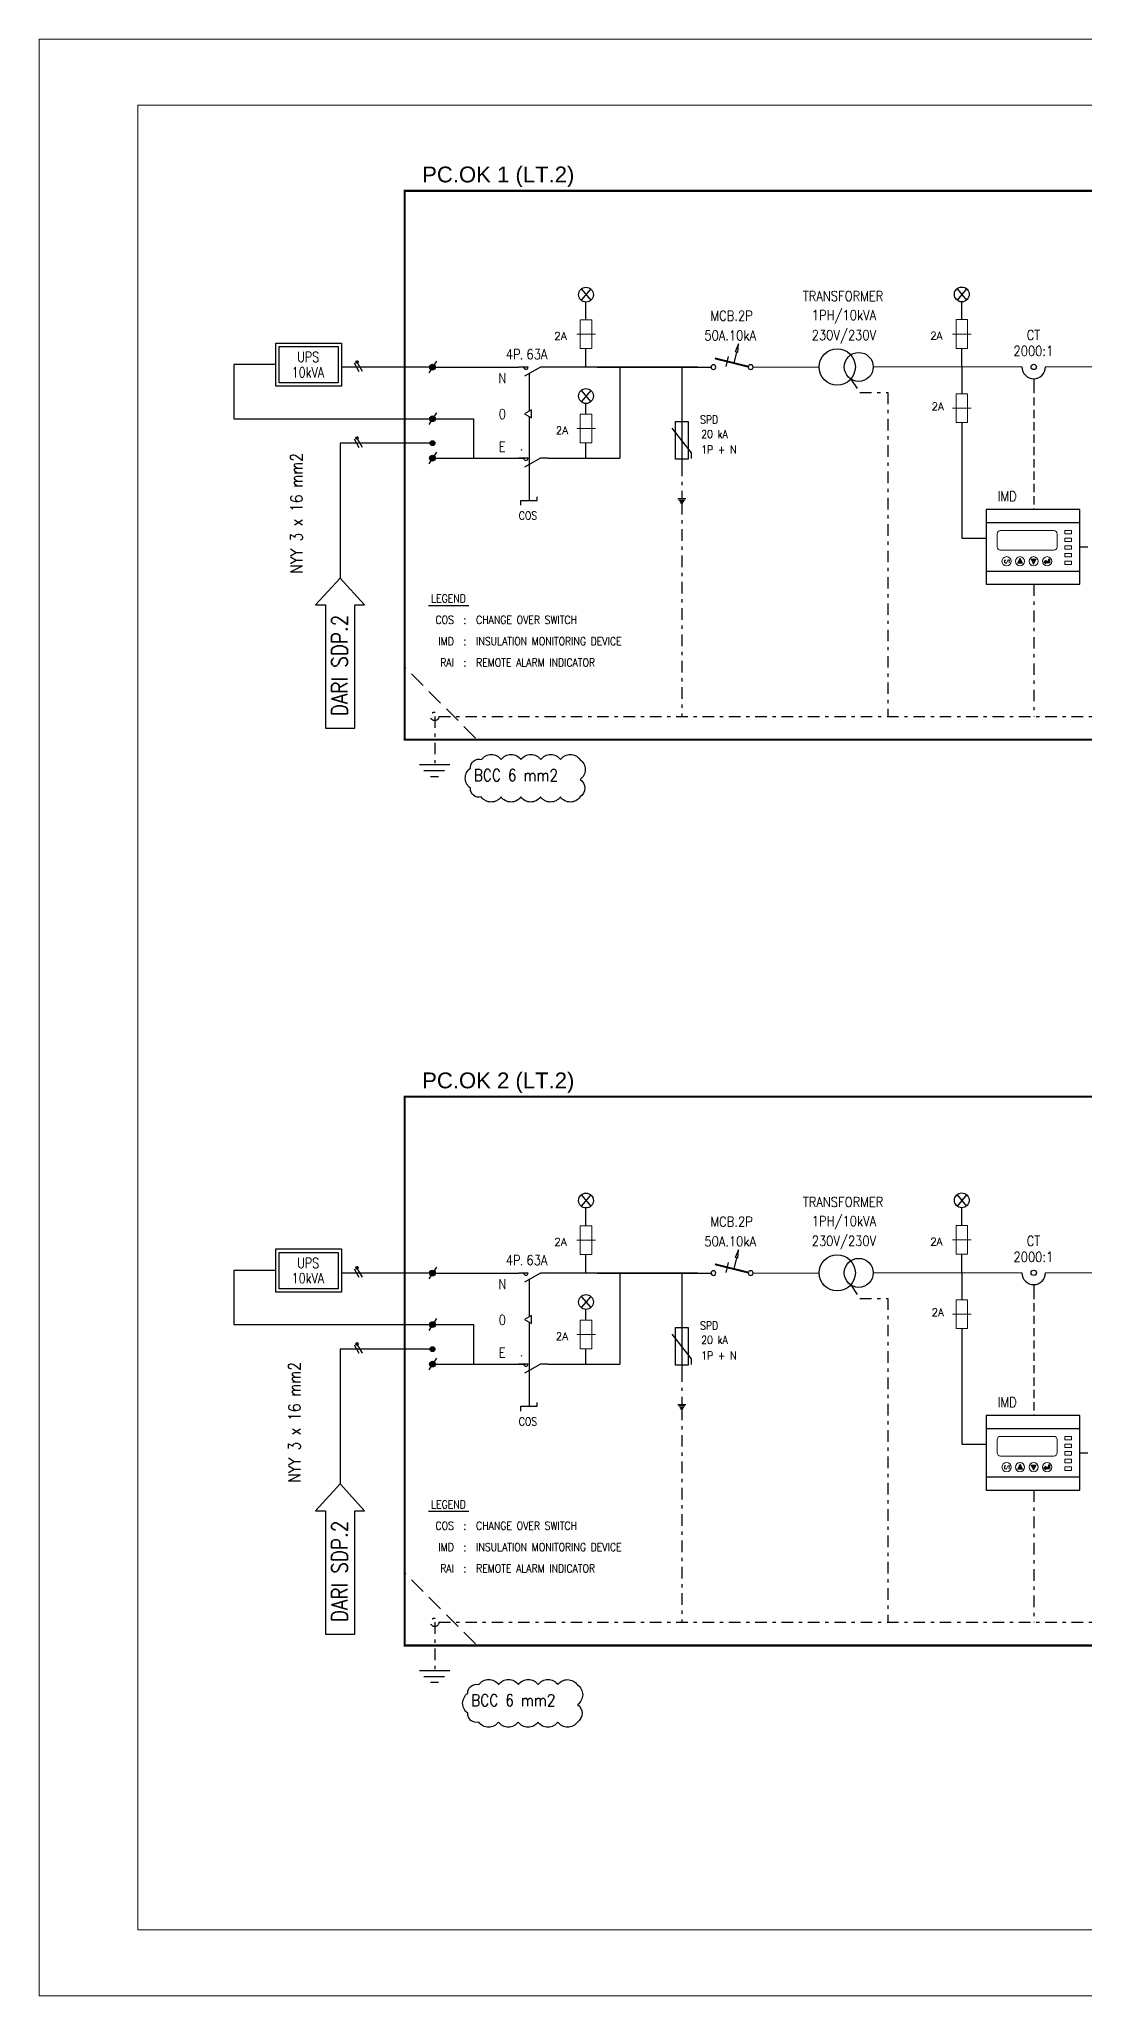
# Model space of a CAD drawing. Header units: inches. Extents: x 31310 to 32350, y 3900 to 5049.
# Drawn here: x 31686.7 to 31718.4, y 4614.4 to 4673.8 of the extents above; entities that cross this region are included whole.
import ezdxf
from ezdxf.enums import TextEntityAlignment as Align

# ---------------------------------------------------------------- set-up
doc = ezdxf.new("R2010")
doc.units = ezdxf.units.IN
doc.header["$MEASUREMENT"] = 0
for name, pattern in [('CACHE', [0.375, 0.25, -0.125]), ('CENTER2', [1.125, 0.75, -0.125, 0.125, -0.125]), ('DASHDOT', [1, 0.5, -0.25, 0, -0.25]), ('DASHED', [0.75, 0.5, -0.25]), ('HIDDEN', [0.375, 0.25, -0.125]), ('PHANTOM', [2.5, 1.25, -0.25, 0.25, -0.25, 0.25, -0.25])]:
    doc.linetypes.add(name, pattern=pattern)
for name, color, linetype in [('-KOP', 7, 'Continuous'), ('-LINE', 1, 'Continuous'), ('-PANEL', 1, 'Continuous'), ('-TXT', 7, 'Continuous'), ('0-WRG', 5, 'Continuous'), ('4-E-TXT', 3, 'Continuous'), ('CC-CBL', 6, 'Continuous'), ('E-CAB', 6, 'Continuous'), ('GENIE_CIVIL', 112, 'Continuous'), ('LINE', 4, 'CENTER2'), ('LL', 6, 'Continuous'), ('PNL', 5, 'Continuous'), ('POINTILLE_MOYEN', 140, 'CACHE'), ('TABEL', 7, 'Continuous'), ('TEXT', 7, 'Continuous'), ('TXT-ME', 7, 'Continuous'), ('U_DATA', 1, 'Continuous'), ('U_REP', 2, 'Continuous'), ('u_symf', 255, 'Continuous'), ('u_symg', 151, 'Continuous'), ('u_symp', 255, 'CACHE'), ('u_type', 255, 'Continuous'), ('WIRING', 4, 'Continuous')]:
    doc.layers.add(name, color=color, linetype=linetype)
doc.layers.add('A-FURN-EQPM', color=177, linetype='Continuous', lineweight=0)
doc.layers.add('US-Elevation', color=9, linetype='Continuous', lineweight=5)
doc.layers.add('dinding', color=7, linetype='Continuous', lineweight=9, true_color=0x878787)
doc.styles.add('ARIAL', font='arial.ttf')
doc.styles.add('HF-SM', font='SIMPLEX.SHX', dxfattribs={"width": 0.9, "height": 2.5})
doc.styles.add('RomanS', font='romans.shx')
doc.styles.add('TXT', font='romans.shx', dxfattribs={"width": 0.85, "height": 0.25})

# ---------------------------------------------------------------- blocks, each defined once
blk = doc.blocks.new('erthrhhrthre')
for p, q in [((-229.505, 130.043), (-229.505, 40.943)), ((-103.505, 130.043), (-229.505, 130.043)), ((-229.505, 40.943), (-103.505, 40.943))]:
    blk.add_line(p, q)
at = {"color": 5}
for p, q in [((-225.005, 127.043), (-225.005, 43.943)), ((-106.505, 127.043), (-225.005, 127.043)), ((-225.005, 43.943), (-106.505, 43.943))]:
    blk.add_line(p, q, dxfattribs=at)
at = {"layer": 'A-FURN-EQPM', "color": 0, "linetype": 'ByBlock', "lineweight": -2, "ltscale": 0.25}
blk.add_lwpolyline([(-229.505, 40.943), (-103.505, 40.943), (-103.505, 130.043), (-229.505, 130.043)], close=True, dxfattribs=at)
blk = doc.blocks.new('uni037')
at = {"layer": 'u_symf', "color": 0, "linetype": 'ByBlock', "lineweight": -2}
for p, q in [((1.666, 1.272), (2.143, 1.75)), ((2.273, 1.738), (1.677, 1.142)), ((1.956, 1.704), (1.711, 1.459)), ((1.713, 1.037), (2.378, 1.702)), ((2.466, 1.649), (1.766, 0.949)), ((1.834, 0.875), (2.54, 1.581)), ((2.599, 1.499), (1.917, 0.816)), ((2.015, 0.773), (2.642, 1.4)), ((2.664, 1.281), (2.134, 0.751)), ((2.291, 0.766), (2.649, 1.124))]:
    blk.add_line(p, q, dxfattribs=at)
for points in [[(1.732, 2.5), (-1.732, 0.5)], [(-1.732, -1), (1.732, 1)]]:
    blk.add_lwpolyline(points, dxfattribs=at)
blk.add_circle((2.165, 1.25), 0.5, dxfattribs=at)
at = {"layer": 'u_type', "linetype": 'Continuous', "lineweight": -2, "style": 'RomanS', "flags": 9}
blk.add_attdef('TYPE', text='', height=2.5, dxfattribs=at).set_placement((0, 5), align=Align.CENTER)
blk = doc.blocks.new('uni149')
at = {"layer": 'u_symf', "color": 0, "linetype": 'ByBlock', "lineweight": -2}
for radius in [1, 0.8, 0.6, 0.4, 0.2]:
    blk.add_circle((0, 0), radius, dxfattribs=at)
at = {"layer": 'u_type', "linetype": 'Continuous', "lineweight": -2, "style": 'RomanS', "flags": 9}
blk.add_attdef('TYPE', text='', height=2.5, dxfattribs=at).set_placement((0, 0), align=Align.CENTER)
blk = doc.blocks.new('_ClosedBlank')
at = {"color": 0, "linetype": 'ByBlock', "lineweight": -2}
for p, q in [((-1, 0.17), (0, 0)), ((-1, 0.17), (-1, -0.17)), ((0, 0), (-1, -0.17))]:
    blk.add_line(p, q, dxfattribs=at)
blk = doc.blocks.new('-mcb1p')
at = {"layer": '-LINE', "color": 7}
blk.add_line((0.516, 0.014), (0.465, 0.222), dxfattribs=at)
at = {"layer": '-LINE', "color": 2, "const_width": 0.04}
blk.add_lwpolyline([(0.049, 0.01), (0.755, 0.185)], dxfattribs=at)
at = {"layer": '-LINE', "color": 7}
blk.add_lwpolyline([(0.3, 0.318), (0.357, 0.086)], dxfattribs=at)
at = {"layer": '-LINE', "color": 2}
for centre in [(0, 0), (0.787, 0)]:
    blk.add_circle(centre, 0.05, dxfattribs=at)
at = {"layer": '-LINE', "color": 7, "xscale": 0.1800000000000017, "yscale": 0.1800000000000017, "zscale": 0.1800000000000017, "rotation": 103.89650610379}
blk.add_blockref('_ClosedBlank', (0.257, 0.493), dxfattribs=at)
blk = doc.blocks.new('uni004')
at = {"layer": 'u_symf', "color": 0, "linetype": 'ByBlock', "lineweight": -2}
for points in [[(0, -3.25), (0, 0)], [(0, -10), (0, -7.5), (-3.16, -1.96)]]:
    blk.add_lwpolyline(points, dxfattribs=at)
blk.add_lwpolyline([(0, -1.75, 1), (0, -3.25)], format="xyb", dxfattribs=at)
at = {"layer": 'U_DATA', "linetype": 'Continuous', "style": 'RomanS'}
blk.add_attdef('CALIBRE', text='', height=2, dxfattribs=at).set_placement((2.46, -0.09), align=Align.MIDDLE_LEFT)
at = {"layer": 'U_REP', "linetype": 'Continuous', "style": 'RomanS'}
blk.add_attdef('REPERE', text='', height=2.5, dxfattribs=at).set_placement((-3.97, -0.38), align=Align.MIDDLE_RIGHT)
at = {"layer": 'u_type', "linetype": 'Continuous', "style": 'RomanS', "flags": 9}
blk.add_attdef('TYPE', text='', height=2.5, dxfattribs=at).set_placement((0, 0), align=Align.CENTER)
blk = doc.blocks.new('uni074')
at = {"layer": 'u_symf', "color": 0, "linetype": 'ByBlock', "lineweight": -2}
blk.add_lwpolyline([(-1.732, -1), (0, 2), (1.7321, -1), (-1.732, -1)], dxfattribs=at)
at = {"layer": 'u_type', "linetype": 'Continuous', "style": 'RomanS', "flags": 9}
blk.add_attdef('TYPE', text='', height=2.5, dxfattribs=at).set_placement((0, 0), align=Align.CENTER)

msp = doc.modelspace()

# ---------------------------------------------------------------- hatches: boundary and pattern name
at = {"layer": 'dinding'}
h = msp.add_hatch(color=8, dxfattribs=at)
h.dxf.hatch_style = 1
h.paths.add_polyline_path([(31716.445, 4658.091), (31716.37, 4657.937), (31716.445, 4657.937), (31716.521, 4657.937)])
h = msp.add_hatch(color=8, dxfattribs=at)
h.dxf.hatch_style = 1
h.paths.add_polyline_path([(31716.931, 4658.052), (31716.855, 4658.052), (31716.78, 4658.052), (31716.855, 4657.898)])
h = msp.add_hatch(color=8, dxfattribs=at)
h.dxf.hatch_style = 1
h.paths.add_polyline_path([(31717.346, 4658.059), (31717.31, 4658.059), (31717.31, 4657.995), (31717.224, 4657.995), (31717.224, 4658.027), (31717.168, 4657.97), (31717.224, 4657.911), (31717.224, 4657.944), (31717.346, 4657.944)])
h = msp.add_hatch(color=8, dxfattribs=at)
h.dxf.hatch_style = 1
h.paths.add_polyline_path([(31716.445, 4630.59), (31716.37, 4630.437), (31716.445, 4630.437), (31716.521, 4630.437)])
h = msp.add_hatch(color=8, dxfattribs=at)
h.dxf.hatch_style = 1
h.paths.add_polyline_path([(31716.931, 4630.551), (31716.855, 4630.551), (31716.78, 4630.551), (31716.855, 4630.398)])
h = msp.add_hatch(color=8, dxfattribs=at)
h.dxf.hatch_style = 1
h.paths.add_polyline_path([(31717.346, 4630.559), (31717.31, 4630.559), (31717.31, 4630.495), (31717.224, 4630.495), (31717.224, 4630.527), (31717.168, 4630.469), (31717.224, 4630.411), (31717.224, 4630.444), (31717.346, 4630.444)])

# ---------------------------------------------------------------- linework, layer by layer
at = {"layer": '-LINE', "color": 8}
for p, q in [((31703.125, 4666.26, 0.008), (31703.415, 4665.915, 0.008)), ((31703.415, 4666.26, 0.008), (31703.125, 4665.915, 0.008)), ((31714.532, 4666.266, 0.008), (31714.822, 4665.921, 0.008)), ((31714.822, 4666.266, 0.008), (31714.532, 4665.921, 0.008)), ((31703.125, 4663.18, 0.008), (31703.415, 4662.835, 0.008)), ((31703.415, 4663.18, 0.008), (31703.125, 4662.835, 0.008)), ((31703.125, 4638.759, 0.008), (31703.415, 4638.415, 0.008)), ((31703.415, 4638.759, 0.008), (31703.125, 4638.415, 0.008)), ((31714.532, 4638.765, 0.008), (31714.822, 4638.421, 0.008)), ((31714.822, 4638.765, 0.008), (31714.532, 4638.421, 0.008)), ((31703.125, 4635.679, 0.008), (31703.415, 4635.335, 0.008)), ((31703.415, 4635.679, 0.008), (31703.125, 4635.335, 0.008))]:
    msp.add_line(p, q, dxfattribs=at)
at = {"layer": '-LINE'}
for p, q in [((31698.611, 4663.886, 0.008), (31695.852, 4663.886, 0.008)), ((31716.859, 4663.535, 0.008), (31716.859, 4663.342, 0.008)), ((31695.806, 4661.58, 0.008), (31695.806, 4657.484, 0.008)), ((31698.611, 4661.58, 0.008), (31695.806, 4661.58, 0.008)), ((31698.611, 4636.386, 0.008), (31695.852, 4636.386, 0.008)), ((31716.859, 4636.034, 0.008), (31716.859, 4635.842, 0.008)), ((31695.806, 4634.08, 0.008), (31695.806, 4629.983, 0.008)), ((31698.611, 4634.08, 0.008), (31695.806, 4634.08, 0.008))]:
    msp.add_line(p, q, dxfattribs=at)
at = {"layer": '-LINE', "color": 7, "linetype": 'DASHDOT', "ltscale": 0.7}
for p, q in [((31706.178, 4660.931, 0.008), (31706.178, 4659.894, 0.008)), ((31706.178, 4659.767, 0.008), (31706.178, 4653.285, 0.008)), ((31698.679, 4653.285, 0.008), (31698.679, 4651.82, 0.008)), ((31698.808, 4653.285, 0.008), (31723.315, 4653.285, 0.008)), ((31706.178, 4633.431, 0.008), (31706.178, 4632.394, 0.008)), ((31706.178, 4632.266, 0.008), (31706.178, 4625.784, 0.008)), ((31698.679, 4625.784, 0.008), (31698.679, 4624.32, 0.008)), ((31698.808, 4625.784, 0.008), (31723.315, 4625.784, 0.008))]:
    msp.add_line(p, q, dxfattribs=at)
at = {"layer": '-LINE', "color": 8, "linetype": 'HIDDEN', "ltscale": 2}
for p, q in [((31699.915, 4652.628, 0.008), (31697.767, 4654.783, 0.008)), ((31699.915, 4625.127, 0.008), (31697.767, 4627.283, 0.008))]:
    msp.add_line(p, q, dxfattribs=at)
at = {"layer": '-LINE', "color": 7}
for p, q in [((31698.22, 4651.82, 0.008), (31699.138, 4651.82, 0.008)), ((31698.347, 4651.644, 0.008), (31698.98, 4651.644, 0.008)), ((31698.548, 4651.462, 0.008), (31698.796, 4651.462, 0.008)), ((31698.22, 4624.32, 0.008), (31699.138, 4624.32, 0.008)), ((31698.347, 4624.143, 0.008), (31698.98, 4624.143, 0.008)), ((31698.548, 4623.962, 0.008), (31698.796, 4623.962, 0.008))]:
    msp.add_line(p, q, dxfattribs=at)
at = {"layer": '-LINE', "elevation": 0.008}
for points in [[(31693.855, 4663.962), (31692.578, 4663.962), (31692.578, 4662.32), (31698.629, 4662.32)], [(31693.855, 4636.462), (31692.578, 4636.462), (31692.578, 4634.82), (31698.629, 4634.82)]]:
    msp.add_lwpolyline(points, dxfattribs=at)
at = {"layer": '-LINE', "color": 7, "linetype": 'DASHDOT', "ltscale": 0.7}
for points, elevation in [([(31711.304, 4663.525), (31711.581, 4663.115), (31712.427, 4663.115), (31712.427, 4653.285)], 0.008), ([(31716.859, 4657.294), (31716.859, 4653.285)], -0.002), ([(31711.304, 4636.024), (31711.581, 4635.615), (31712.427, 4635.615), (31712.427, 4625.784)], 0.008), ([(31716.859, 4629.794), (31716.859, 4625.784)], -0.002)]:
    msp.add_lwpolyline(points, dxfattribs=dict(at, elevation=elevation))
at = {"layer": '-LINE'}
for centre in [(31703.27, 4666.087, 0.008), (31714.677, 4666.094, 0.008), (31703.27, 4663.008, 0.008), (31703.27, 4638.587, 0.008), (31714.677, 4638.593, 0.008), (31703.27, 4635.507, 0.008)]:
    msp.add_circle(centre, 0.225, dxfattribs=at)
at = {"layer": '-LINE', "color": 7, "linetype": 'DASHDOT', "ltscale": 0.7}
for centre in [(31698.679, 4653.285, 0.008), (31698.679, 4625.784, 0.008)]:
    msp.add_circle(centre, 0.129, dxfattribs=at)
at = {"layer": '-LINE'}
for centre in [(31716.859, 4663.892, 0.008), (31716.859, 4636.392, 0.008)]:
    msp.add_arc(centre, 0.358, 180, 0, dxfattribs=at)
at = {"layer": '-PANEL'}
for p, q in [((31718.256, 4659.563, -0.011), (31715.411, 4659.563, -0.011)), ((31715.411, 4659.563, -0.011), (31715.411, 4657.294, -0.011)), ((31718.256, 4657.294, -0.011), (31718.256, 4659.563, -0.011)), ((31718.256, 4659.16, -0.011), (31715.411, 4659.16, -0.011)), ((31715.411, 4657.696, -0.011), (31718.256, 4657.696, -0.011)), ((31715.411, 4657.294, -0.011), (31718.256, 4657.294, -0.011)), ((31718.256, 4632.062, -0.011), (31715.411, 4632.062, -0.011)), ((31715.411, 4632.062, -0.011), (31715.411, 4629.794, -0.011)), ((31718.256, 4629.794, -0.011), (31718.256, 4632.062, -0.011)), ((31718.256, 4631.66, -0.011), (31715.411, 4631.66, -0.011)), ((31715.411, 4630.196, -0.011), (31718.256, 4630.196, -0.011)), ((31715.411, 4629.794, -0.011), (31718.256, 4629.794, -0.011))]:
    msp.add_line(p, q, dxfattribs=at)
at = {"linetype": 'HIDDEN', "ltscale": 1000}
for p, q in [((31703.27, 4665.321, 0.008), (31703.27, 4665.862, 0.008)), ((31714.677, 4665.328, 0.008), (31714.677, 4665.868, 0.008)), ((31703.27, 4662.456, 0.008), (31703.27, 4662.782, 0.008)), ((31703.27, 4637.821, 0.008), (31703.27, 4638.362, 0.008)), ((31714.677, 4637.827, 0.008), (31714.677, 4638.368, 0.008)), ((31703.27, 4634.956, 0.008), (31703.27, 4635.282, 0.008))]:
    msp.add_line(p, q, dxfattribs=at)
at = {"color": 1, "linetype": 'DASHED', "ltscale": 0.5}
for p, q in [((31716.859, 4663.342, 0.008), (31716.859, 4659.563, 0.008)), ((31716.859, 4635.842, 0.008), (31716.859, 4632.062, 0.008))]:
    msp.add_line(p, q, dxfattribs=at)
at = {"color": 1}
for p, q in [((31698.611, 4662.32, 0.008), (31699.86, 4662.32, 0.008)), ((31699.86, 4662.32, 0.008), (31699.86, 4661.123, 0.008)), ((31698.611, 4634.82, 0.008), (31699.86, 4634.82, 0.008)), ((31699.86, 4634.82, 0.008), (31699.86, 4633.623, 0.008))]:
    msp.add_line(p, q, dxfattribs=at)
at = {"color": 8, "elevation": 0.008}
for points in [[(31693.855, 4664.619), (31695.852, 4664.619), (31695.852, 4663.305), (31693.855, 4663.305)], [(31693.855, 4637.119), (31695.852, 4637.119), (31695.852, 4635.805), (31693.855, 4635.805)]]:
    msp.add_lwpolyline(points, close=True, dxfattribs=at)
at = {"color": 2, "elevation": 0.008}
for points in [[(31693.96, 4664.513), (31695.746, 4664.513), (31695.746, 4663.411), (31693.96, 4663.411)], [(31693.96, 4637.013), (31695.746, 4637.013), (31695.746, 4635.91), (31693.96, 4635.91)]]:
    msp.add_lwpolyline(points, close=True, dxfattribs=at)
at = {"color": 2}
for points, elevation in [([(31698.73, 4664.069), (31698.496, 4663.711)], -0.002), ([(31698.73, 4662.504), (31698.496, 4662.145)], -0.002), ([(31698.73, 4661.307), (31698.496, 4660.949)], -0.002), ([(31701.295, 4659.699), (31701.295, 4659.841), (31701.787, 4659.841), (31701.787, 4659.954)], 0.008), ([(31698.73, 4636.569), (31698.496, 4636.211)], -0.002), ([(31698.73, 4635.003), (31698.496, 4634.645)], -0.002), ([(31698.73, 4633.806), (31698.496, 4633.448)], -0.002), ([(31701.295, 4632.198), (31701.295, 4632.34), (31701.787, 4632.34), (31701.787, 4632.454)], 0.008)]:
    msp.add_lwpolyline(points, dxfattribs=dict(at, elevation=elevation))
at = {"color": 2, "linetype": 'HIDDEN', "elevation": -0.011}
for points in [[(31718.256, 4658.428), (31720.067, 4658.428)], [(31718.256, 4630.928), (31720.067, 4630.928)]]:
    msp.add_lwpolyline(points, dxfattribs=at)
at = {"elevation": 0}
for points in [[(31698.485, 4656.655), (31699.717, 4656.655)], [(31698.485, 4629.155), (31699.717, 4629.155)]]:
    msp.add_lwpolyline(points, dxfattribs=at)
at = {"color": 3}
for points in [[(31703.092, 4650.84, -0.520567), (31702.492, 4650.84, -0.520567), (31701.892, 4650.84, -0.520567), (31701.292, 4650.84, -0.520567), (31700.692, 4650.84, -0.520567), (31700.092, 4650.84, -0.520567), (31699.762, 4651.11, -0.520567), (31699.762, 4651.71, -0.520567), (31700.097, 4651.975, -0.520567), (31700.697, 4651.975, -0.520567), (31701.297, 4651.975, -0.520567), (31701.897, 4651.975, -0.520567), (31702.497, 4651.975, -0.520567), (31703.092, 4651.97, -0.520567), (31703.092, 4651.37, -0.520567)], [(31703.013, 4622.756, -0.520567), (31702.413, 4622.756, -0.520567), (31701.813, 4622.756, -0.520567), (31701.213, 4622.756, -0.520567), (31700.613, 4622.756, -0.520567), (31700.013, 4622.756, -0.520567), (31699.683, 4623.026, -0.520567), (31699.683, 4623.626, -0.520567), (31700.018, 4623.891, -0.520567), (31700.618, 4623.891, -0.520567), (31701.218, 4623.891, -0.520567), (31701.818, 4623.891, -0.520567), (31702.418, 4623.891, -0.520567), (31703.013, 4623.886, -0.520567), (31703.013, 4623.286, -0.520567)]]:
    msp.add_lwpolyline(points, format="xyb", close=True, dxfattribs=at)
at = {"color": 1}
for centre, radius in [((31710.894, 4663.892, 0.008), 0.551), ((31711.547, 4663.892, 0.008), 0.44), ((31710.894, 4636.392, 0.008), 0.551), ((31711.547, 4636.392, 0.008), 0.44)]:
    msp.add_circle(centre, radius, dxfattribs=at)
at = {"layer": '0-WRG', "color": 9}
for p, q in [((31706.475, 4661.285, 0.008), (31705.881, 4662.033, 0.008)), ((31706.475, 4661.109, 0.008), (31706.475, 4661.285, 0.008)), ((31706.475, 4633.785, 0.008), (31705.881, 4634.533, 0.008)), ((31706.475, 4633.609, 0.008), (31706.475, 4633.785, 0.008))]:
    msp.add_line(p, q, dxfattribs=at)
at = {"layer": 'CC-CBL', "color": 9}
for p, q in [((31706.178, 4663.886, 0.008), (31706.178, 4660.931, 0.008)), ((31706.178, 4636.386, 0.008), (31706.178, 4633.431, 0.008))]:
    msp.add_line(p, q, dxfattribs=at)
at = {"layer": 'dinding', "color": 1}
for p, q in [((31717.224, 4658.027, 0.008), (31717.168, 4657.97, 0.008)), ((31717.224, 4657.911, 0.008), (31717.168, 4657.97, 0.008)), ((31717.224, 4657.995, 0.008), (31717.224, 4658.027, 0.008)), ((31717.31, 4657.995, 0.008), (31717.224, 4657.995, 0.008)), ((31717.346, 4657.944, 0.008), (31717.224, 4657.944, 0.008)), ((31717.224, 4657.944, 0.008), (31717.224, 4657.911, 0.008)), ((31717.224, 4630.527, 0.008), (31717.168, 4630.469, 0.008)), ((31717.224, 4630.411, 0.008), (31717.168, 4630.469, 0.008)), ((31717.224, 4630.495, 0.008), (31717.224, 4630.527, 0.008)), ((31717.31, 4630.495, 0.008), (31717.224, 4630.495, 0.008)), ((31717.346, 4630.444, 0.008), (31717.224, 4630.444, 0.008)), ((31717.224, 4630.444, 0.008), (31717.224, 4630.411, 0.008))]:
    msp.add_line(p, q, dxfattribs=at)
at = {"layer": 'dinding', "color": 2, "elevation": 0.008}
for points in [[(31702.99, 4664.885), (31703.555, 4664.885)], [(31714.397, 4664.891), (31714.962, 4664.891)], [(31714.397, 4662.641), (31714.962, 4662.641)], [(31702.99, 4662.02), (31703.555, 4662.02)], [(31702.99, 4637.385), (31703.555, 4637.385)], [(31714.397, 4637.391), (31714.962, 4637.391)], [(31714.397, 4635.141), (31714.962, 4635.141)], [(31702.99, 4634.519), (31703.555, 4634.519)]]:
    msp.add_lwpolyline(points, dxfattribs=at)
at = {"layer": 'dinding', "color": 1, "elevation": 0.008}
for points in [[(31715.852, 4658.929), (31717.468, 4658.929, -0.414214), (31717.569, 4658.829), (31717.569, 4658.433, -0.414214), (31717.468, 4658.332), (31715.852, 4658.332, -0.414214), (31715.752, 4658.433), (31715.752, 4658.829, -0.414214)], [(31715.852, 4631.429), (31717.468, 4631.429, -0.414214), (31717.569, 4631.328), (31717.569, 4630.932, -0.414214), (31717.468, 4630.832), (31715.852, 4630.832, -0.414214), (31715.752, 4630.932), (31715.752, 4631.328, -0.414214)]]:
    msp.add_lwpolyline(points, format="xyb", close=True, dxfattribs=at)
at = {"layer": 'dinding', "color": 2, "elevation": 0.008}
for points in [[(31717.803, 4658.929), (31718.005, 4658.929), (31718.005, 4658.825), (31717.803, 4658.825)], [(31717.803, 4658.697), (31718.005, 4658.697), (31718.005, 4658.593), (31717.803, 4658.593)], [(31717.803, 4658.464), (31718.005, 4658.464), (31718.005, 4658.361), (31717.803, 4658.361)], [(31717.803, 4658.232), (31718.005, 4658.232), (31718.005, 4658.128), (31717.803, 4658.128)], [(31717.803, 4658), (31718.005, 4658), (31718.005, 4657.896), (31717.803, 4657.896)], [(31717.803, 4631.429), (31718.005, 4631.429), (31718.005, 4631.325), (31717.803, 4631.325)], [(31717.803, 4631.196), (31718.005, 4631.196), (31718.005, 4631.093), (31717.803, 4631.093)], [(31717.803, 4630.964), (31718.005, 4630.964), (31718.005, 4630.86), (31717.803, 4630.86)], [(31717.803, 4630.732), (31718.005, 4630.732), (31718.005, 4630.628), (31717.803, 4630.628)], [(31717.803, 4630.499), (31718.005, 4630.499), (31718.005, 4630.396), (31717.803, 4630.396)]]:
    msp.add_lwpolyline(points, close=True, dxfattribs=at)
at = {"layer": 'dinding', "color": 1, "elevation": 0.008}
for points in [[(31716.445, 4658.091), (31716.37, 4657.937), (31716.445, 4657.937)], [(31716.445, 4658.091), (31716.521, 4657.937), (31716.445, 4657.937)], [(31716.855, 4657.898), (31716.78, 4658.052), (31716.855, 4658.052)], [(31716.855, 4657.898), (31716.931, 4658.052), (31716.855, 4658.052)], [(31717.31, 4657.995), (31717.31, 4658.059), (31717.346, 4658.059), (31717.346, 4657.944)], [(31716.445, 4630.59), (31716.37, 4630.437), (31716.445, 4630.437)], [(31716.445, 4630.59), (31716.521, 4630.437), (31716.445, 4630.437)], [(31716.855, 4630.398), (31716.78, 4630.551), (31716.855, 4630.551)], [(31716.855, 4630.398), (31716.931, 4630.551), (31716.855, 4630.551)], [(31717.31, 4630.495), (31717.31, 4630.559), (31717.346, 4630.559), (31717.346, 4630.444)]]:
    msp.add_lwpolyline(points, dxfattribs=at)
at = {"layer": 'dinding', "color": 1}
for centre in [(31716.035, 4657.994, 0.008), (31716.445, 4657.994, 0.008), (31716.445, 4657.994, 0.008), (31716.855, 4657.994, 0.008), (31716.855, 4657.994, 0.008), (31717.266, 4657.994, 0.008), (31716.035, 4630.494, 0.008), (31716.445, 4630.494, 0.008), (31716.445, 4630.494, 0.008), (31716.855, 4630.494, 0.008), (31716.855, 4630.494, 0.008), (31717.266, 4630.494, 0.008)]:
    msp.add_circle(centre, 0.139, dxfattribs=at)
at = {"layer": 'E-CAB', "color": 9, "elevation": 0.008}
for points in [[(31706.368, 4661.093), (31705.988, 4661.093), (31705.988, 4662.232), (31706.368, 4662.232)], [(31706.368, 4633.592), (31705.988, 4633.592), (31705.988, 4634.731), (31706.368, 4634.731)]]:
    msp.add_lwpolyline(points, close=True, dxfattribs=at)
at = {"layer": 'LINE', "color": 4, "linetype": 'Continuous'}
for p, q in [((31706.055, 4659.894, 0.008), (31706.302, 4659.894, 0.008)), ((31706.084, 4659.852, 0.008), (31706.272, 4659.852, 0.008)), ((31706.114, 4659.809, 0.008), (31706.243, 4659.809, 0.008)), ((31706.143, 4659.767, 0.008), (31706.213, 4659.767, 0.008)), ((31706.055, 4632.394, 0.008), (31706.302, 4632.394, 0.008)), ((31706.084, 4632.351, 0.008), (31706.272, 4632.351, 0.008)), ((31706.114, 4632.309, 0.008), (31706.243, 4632.309, 0.008)), ((31706.143, 4632.266, 0.008), (31706.213, 4632.266, 0.008))]:
    msp.add_line(p, q, dxfattribs=at)
at = {"layer": 'LL', "linetype": 'Continuous', "elevation": 0.008}
for points in [[(31695.806, 4657.484), (31695.059, 4656.67), (31695.359, 4656.67), (31695.359, 4652.929), (31696.252, 4652.929), (31696.252, 4656.67), (31696.552, 4656.67), (31695.806, 4657.484)], [(31695.806, 4629.983), (31695.059, 4629.169), (31695.359, 4629.169), (31695.359, 4625.428), (31696.252, 4625.428), (31696.252, 4629.169), (31696.552, 4629.169), (31695.806, 4629.983)]]:
    msp.add_lwpolyline(points, dxfattribs=at)
at = {"layer": 'PNL', "color": 7, "linetype": 'PHANTOM', "lineweight": 0, "ltscale": 0.9, "const_width": 0.0669, "elevation": 0.008}
for points in [[(31727.291, 4669.241), (31697.767, 4669.241), (31697.767, 4652.578), (31727.291, 4652.578)], [(31727.291, 4641.741), (31697.767, 4641.741), (31697.767, 4625.077), (31727.291, 4625.077)]]:
    msp.add_lwpolyline(points, close=True, dxfattribs=at)
at = {"layer": 'POINTILLE_MOYEN', "color": 1, "lineweight": -2, "ltscale": 100}
for p, q in [((31701.545, 4663.69, 0.008), (31701.545, 4662.554, 0.008)), ((31701.545, 4662.391, 0.008), (31701.545, 4659.841, 0.008)), ((31701.545, 4636.189, 0.008), (31701.545, 4635.054, 0.008)), ((31701.545, 4634.891, 0.008), (31701.545, 4632.34, 0.008))]:
    msp.add_line(p, q, dxfattribs=at)
at = {"layer": 'TABEL', "color": 1, "linetype": 'Continuous'}
for p, q in [((31703.608, 4663.886, 0.008), (31707.066, 4663.886, 0.008)), ((31703.608, 4636.386, 0.008), (31707.066, 4636.386, 0.008))]:
    msp.add_line(p, q, dxfattribs=at)
at = {"layer": 'u_symg', "color": 1, "lineweight": -2}
for p, q in [((31703.27, 4663.886, 0.008), (31703.27, 4664.449, 0.008)), ((31714.677, 4663.892, 0.008), (31714.677, 4664.455, 0.008)), ((31698.699, 4663.886, 0.008), (31701.229, 4663.886, 0.008)), ((31706.662, 4663.886, 0.008), (31702.108, 4663.886, 0.008)), ((31704.302, 4663.886, 0.008), (31704.302, 4661.123, 0.008)), ((31714.677, 4663.892, 0.008), (31714.677, 4663.077, 0.008)), ((31714.677, 4662.205, 0.008), (31714.677, 4658.69, -0.002)), ((31698.699, 4661.123, 0.008), (31701.427, 4661.123, 0.008)), ((31702.108, 4661.123, 0.008), (31704.302, 4661.123, 0.008)), ((31703.27, 4661.123, 0.008), (31703.27, 4661.584, 0.008)), ((31703.27, 4636.386, 0.008), (31703.27, 4636.949, 0.008)), ((31714.677, 4636.392, 0.008), (31714.677, 4636.955, 0.008)), ((31698.699, 4636.386, 0.008), (31701.229, 4636.386, 0.008)), ((31706.662, 4636.386, 0.008), (31702.108, 4636.386, 0.008)), ((31704.302, 4636.386, 0.008), (31704.302, 4633.623, 0.008)), ((31714.677, 4636.392, 0.008), (31714.677, 4635.577, 0.008)), ((31714.677, 4634.705, 0.008), (31714.677, 4631.19, -0.002)), ((31703.27, 4633.623, 0.008), (31703.27, 4634.083, 0.008)), ((31698.699, 4633.623, 0.008), (31701.427, 4633.623, 0.008)), ((31702.108, 4633.623, 0.008), (31704.302, 4633.623, 0.008))]:
    msp.add_line(p, q, dxfattribs=at)
at = {"layer": 'u_symg', "color": 1, "lineweight": -2, "elevation": -0.002}
for points in [[(31714.677, 4658.69), (31715.411, 4658.69)], [(31714.677, 4631.19), (31715.411, 4631.19)]]:
    msp.add_lwpolyline(points, dxfattribs=at)
at = {"layer": 'u_symp', "lineweight": -2}
for p, q in [((31698.611, 4636.386, 0.008), (31695.852, 4636.386, 0.008)), ((31698.611, 4634.08, 0.008), (31695.806, 4634.08, 0.008))]:
    msp.add_line(p, q, dxfattribs=at)
at = {"layer": 'US-Elevation', "color": 1}
for p, q in [((31708.34, 4663.886, 0.008), (31710.344, 4663.886, 0.008)), ((31711.987, 4663.892, 0.008), (31716.502, 4663.892, 0.008)), ((31717.217, 4663.892, 0.008), (31718.639, 4663.892, 0.008)), ((31708.34, 4636.386, 0.008), (31710.344, 4636.386, 0.008)), ((31711.987, 4636.392, 0.008), (31716.502, 4636.392, 0.008)), ((31717.217, 4636.392, 0.008), (31718.639, 4636.392, 0.008))]:
    msp.add_line(p, q, dxfattribs=at)
at = {"layer": 'US-Elevation', "color": 1, "elevation": 0.008}
for points in [[(31703.095, 4665.321), (31703.444, 4665.321), (31703.444, 4664.449), (31703.095, 4664.449)], [(31714.502, 4665.328), (31714.851, 4665.328), (31714.851, 4664.455), (31714.502, 4664.455)], [(31714.502, 4662.205), (31714.851, 4662.205), (31714.851, 4663.077), (31714.502, 4663.077)], [(31703.095, 4662.456), (31703.444, 4662.456), (31703.444, 4661.584), (31703.095, 4661.584)], [(31703.095, 4637.821), (31703.444, 4637.821), (31703.444, 4636.949), (31703.095, 4636.949)], [(31714.502, 4637.827), (31714.851, 4637.827), (31714.851, 4636.955), (31714.502, 4636.955)], [(31714.502, 4634.705), (31714.851, 4634.705), (31714.851, 4635.577), (31714.502, 4635.577)], [(31703.095, 4634.956), (31703.444, 4634.956), (31703.444, 4634.083), (31703.095, 4634.083)]]:
    msp.add_lwpolyline(points, close=True, dxfattribs=at)
at = {"layer": 'WIRING'}
for centre in [(31716.859, 4663.892, 0.008), (31716.859, 4636.392, 0.008)]:
    msp.add_circle(centre, 0.0816, dxfattribs=at)

# ---------------------------------------------------------------- block references
at = {"layer": '-LINE', "xscale": -1.436350098658044, "yscale": 1.436350098656956, "zscale": 1.436350098657173, "rotation": 3.413221705272917e-08}
for p in [(31708.268, 4663.886, 0.008), (31708.268, 4636.386, 0.008)]:
    msp.add_blockref('-mcb1p', p, dxfattribs=at)
at = {"layer": 'GENIE_CIVIL', "color": 1, "xscale": -0.07035256029579073, "yscale": 0.07035256029579073, "zscale": 0.07035256029579073, "rotation": 90}
for p in [(31701.545, 4662.473, 0.008), (31701.545, 4634.972, 0.008)]:
    msp.add_blockref('uni074', p, dxfattribs=at)
at = {"layer": 'u_symf', "lineweight": -2, "xscale": 0.07347013833350502, "yscale": 0.07347013833350502, "zscale": 0.07347013833350502, "rotation": 90}
for p in [(31696.413, 4663.886, 0.008), (31696.413, 4661.578, 0.008), (31696.413, 4636.386, 0.008), (31696.413, 4634.077, 0.008)]:
    msp.add_blockref('uni037', p, dxfattribs=at)
at = {"layer": 'u_symg', "color": 1, "lineweight": -2}
ref = msp.add_blockref('uni004', (31701.229, 4663.886, 0.008), dxfattribs=dict(at, xscale=0.08794070036973842, yscale=0.08794070036973842, zscale=0.08794070036973842, rotation=90))
ref.add_attrib('CALIBRE', '.', dxfattribs={"layer": 'U_DATA', "linetype": 'Continuous', "height": 0.176, "rotation": 90, "style": 'RomanS'}).set_placement((31701.236, 4664.103, 0.008), align=Align.MIDDLE_LEFT)
at = {"layer": 'u_symg', "color": 1, "rotation": 90}
for p, xscale, yscale, zscale in [((31698.611, 4663.886, 0.008), 0.08794070036973842, 0.08794070036973842, 0.08794070036973842), ((31698.611, 4663.886, 0.008), 0.07347013833350502, 0.07347013833350502, 0.07347013833350502), ((31698.611, 4662.32, 0.008), 0.08794070036973842, 0.08794070036973842, 0.08794070036973842), ((31698.611, 4661.123, 0.008), 0.08794070036973842, 0.08794070036973842, 0.08794070036973842), ((31698.611, 4661.578, 0.008), 0.07347013833350502, 0.07347013833350502, 0.07347013833350502), ((31698.611, 4636.386, 0.008), 0.08794070036973842, 0.08794070036973842, 0.08794070036973842), ((31698.611, 4636.386, 0.008), 0.07347013833350502, 0.07347013833350502, 0.07347013833350502), ((31698.611, 4634.82, 0.008), 0.08794070036973842, 0.08794070036973842, 0.08794070036973842), ((31698.611, 4634.077, 0.008), 0.07347013833350502, 0.07347013833350502, 0.07347013833350502), ((31698.611, 4633.623, 0.008), 0.08794070036973842, 0.08794070036973842, 0.08794070036973842)]:
    msp.add_blockref('uni149', p, dxfattribs=dict(at, xscale=xscale, yscale=yscale, zscale=zscale))
at = {"layer": 'u_symg', "color": 1, "lineweight": -2}
ref = msp.add_blockref('uni004', (31701.229, 4661.123, 0.008), dxfattribs=dict(at, xscale=0.08794070036973842, yscale=0.08794070036973842, zscale=0.08794070036973842, rotation=90))
ref.add_attrib('CALIBRE', '.', dxfattribs={"layer": 'U_DATA', "linetype": 'Continuous', "height": 0.176, "rotation": 90, "style": 'RomanS'}).set_placement((31701.236, 4661.34, 0.008), align=Align.MIDDLE_LEFT)
ref = msp.add_blockref('uni004', (31701.229, 4636.386, 0.008), dxfattribs=dict(at, xscale=0.08794070036973842, yscale=0.08794070036973842, zscale=0.08794070036973842, rotation=90))
ref.add_attrib('CALIBRE', '.', dxfattribs={"layer": 'U_DATA', "linetype": 'Continuous', "height": 0.176, "rotation": 90, "style": 'RomanS'}).set_placement((31701.236, 4636.602, 0.008), align=Align.MIDDLE_LEFT)
ref = msp.add_blockref('uni004', (31701.229, 4633.623, 0.008), dxfattribs=dict(at, xscale=0.08794070036973842, yscale=0.08794070036973842, zscale=0.08794070036973842, rotation=90))
ref.add_attrib('CALIBRE', '.', dxfattribs={"layer": 'U_DATA', "linetype": 'Continuous', "height": 0.176, "rotation": 90, "style": 'RomanS'}).set_placement((31701.236, 4633.84, 0.008), align=Align.MIDDLE_LEFT)
at = {"layer": 'US-Elevation', "color": 1, "xscale": 0.6666666666678793, "yscale": 0.6666666666678793, "zscale": 0.6666666666678793}
msp.add_blockref('erthrhhrthre', (31839.675, 4587.148), dxfattribs=at)

# ---------------------------------------------------------------- texts
at = {"layer": '-KOP', "color": 2, "ltscale": 0.5, "style": 'ARIAL'}
for s, p in [('PC.OK 1 (LT.2)', (31698.297, 4669.495, 0.008)), ('PC.OK 2 (LT.2)', (31698.297, 4641.994, 0.008))]:
    msp.add_text(s, height=0.48, dxfattribs=at).set_placement(p)
at = {"layer": '-TXT', "style": 'TXT', "width": 0.85}
for s, height, p in [('TRANSFORMER', 0.30165, (31711.075, 4665.893, 0.008)), ('MCB.2P', 0.3016, (31707.69, 4665.296, 0.008)), ('50A.10kA', 0.3016, (31707.647, 4664.697, 0.008)), ('CT', 0.3016, (31716.848, 4664.712, 0.008)), ('4P 63A', 0.3016, (31701.469, 4664.128, 0.008)), ('2000:1', 0.3016, (31716.848, 4664.227, 0.008)), ('N', 0.302, (31700.729, 4663.4, 0.008)), ('0', 0.302, (31700.729, 4662.312, 0.008)), ('E', 0.302, (31700.729, 4661.319, 0.008)), ('IMD', 0.3016, (31716.053, 4659.816, -0.002)), ('LEGEND', 0.2429, (31699.097, 4656.742, 0.008)), (':', 0.243, (31699.594, 4656.094, 0.008)), (':', 0.243, (31699.594, 4655.445, 0.008)), (':', 0.243, (31699.594, 4654.797, 0.008)), ('TRANSFORMER', 0.30165, (31711.075, 4638.392, 0.008)), ('MCB.2P', 0.3016, (31707.69, 4637.795, 0.008)), ('50A.10kA', 0.3016, (31707.647, 4637.197, 0.008)), ('CT', 0.3016, (31716.848, 4637.211, 0.008)), ('4P 63A', 0.3016, (31701.469, 4636.628, 0.008)), ('2000:1', 0.3016, (31716.848, 4636.727, 0.008)), ('N', 0.302, (31700.729, 4635.899, 0.008)), ('0', 0.302, (31700.729, 4634.812, 0.008)), ('E', 0.302, (31700.729, 4633.818, 0.008)), ('IMD', 0.3016, (31716.053, 4632.315, -0.002)), ('LEGEND', 0.2429, (31699.097, 4629.241, 0.008)), (':', 0.243, (31699.594, 4628.594, 0.008)), (':', 0.243, (31699.594, 4627.945, 0.008)), (':', 0.243, (31699.594, 4627.297, 0.008))]:
    msp.add_text(s, height=height, dxfattribs=at).set_placement(p, align=Align.CENTER)
at = {"layer": '-TXT', "color": 0, "style": 'TXT', "width": 0.85}
for s, p in [('1PH/10kVA', (31711.099, 4665.315, 0.008)), ('230V/230V', (31711.099, 4664.709, 0.008)), ('1PH/10kVA', (31711.099, 4637.814, 0.008)), ('230V/230V', (31711.099, 4637.209, 0.008))]:
    msp.add_text(s, height=0.3016, dxfattribs=at).set_placement(p, align=Align.CENTER)
at = {"layer": '-TXT', "style": 'TXT', "width": 0.85}
for s, height, p in [('NYY 3 x 16 mm2', 0.36, (31694.664, 4657.621, 0.008)), ('DARI SDP.2', 0.48, (31696.029, 4653.292, 0.008)), ('NYY 3 x 16 mm2', 0.36, (31694.602, 4630.026, 0.008)), ('DARI SDP.2', 0.48, (31696.029, 4625.791, 0.008))]:
    msp.add_text(s, height=height, rotation=90, dxfattribs=at).set_placement(p)
for s, p in [('COS', (31701.787, 4659.258, 0.008)), ('COS', (31699.26, 4656.094, 0.008)), ('IMD', (31699.26, 4655.445, 0.008)), ('RAI', (31699.26, 4654.797, 0.008)), ('COS', (31701.787, 4631.758, 0.008)), ('COS', (31699.26, 4628.594, 0.008)), ('IMD', (31699.26, 4627.945, 0.008)), ('RAI', (31699.26, 4627.297, 0.008))]:
    msp.add_text(s, height=0.2429, dxfattribs=at).set_placement(p, align=Align.RIGHT)
at = {"layer": '-TXT', "color": 1, "style": 'TXT', "width": 0.85}
for p in [(31716.048, 4657.947, -0.002), (31716.048, 4630.446, -0.002)]:
    msp.add_text('E/T', height=0.0845, dxfattribs=at).set_placement(p, align=Align.CENTER)
at = {"layer": '-TXT', "style": 'TXT', "width": 0.85}
for s, height, p in [('CHANGE OVER SWITCH', 0.24292, (31699.935, 4656.094, 0.008)), ('INSULATION MONITORING DEVICE', 0.24292, (31699.935, 4655.445, 0.008)), ('REMOTE ALARM INDICATOR', 0.24292, (31699.935, 4654.797, 0.008)), ('BCC 6 mm2', 0.36, (31699.864, 4651.32, 0.008)), ('CHANGE OVER SWITCH', 0.24292, (31699.935, 4628.594, 0.008)), ('INSULATION MONITORING DEVICE', 0.24292, (31699.935, 4627.945, 0.008)), ('REMOTE ALARM INDICATOR', 0.24292, (31699.935, 4627.297, 0.008)), ('BCC 6 mm2', 0.36, (31699.785, 4623.236, 0.008))]:
    msp.add_text(s, height=height, dxfattribs=at).set_placement(p)
at = {"layer": '4-E-TXT', "color": 0, "style": 'TXT', "width": 0.85}
for s, p in [('SPD', (31706.733, 4662.172, 0.008)), ('20 kA', (31706.768, 4661.735, 0.008)), ('1P + N', (31706.768, 4661.26, 0.008)), ('SPD', (31706.733, 4634.671, 0.008)), ('20 kA', (31706.768, 4634.235, 0.008)), ('1P + N', (31706.768, 4633.759, 0.008))]:
    msp.add_text(s, height=0.2429, dxfattribs=at).set_placement(p)
at = {"layer": 'TEXT', "color": 9, "linetype": 'Continuous', "style": 'RomanS', "width": 0.8}
for s, p in [('UPS', (31694.505, 4664.039, 0.008)), ('10kVA', (31694.339, 4663.575, 0.008)), ('UPS', (31694.505, 4636.538, 0.008)), ('10kVA', (31694.339, 4636.074, 0.008))]:
    msp.add_text(s, height=0.308, dxfattribs=at).set_placement(p)
at = {"layer": 'TXT-ME', "color": 3, "lineweight": 0, "style": 'HF-SM'}
for p in [(31702.309, 4664.717, 0.008), (31713.716, 4664.724, 0.008), (31713.758, 4662.579, 0.008), (31702.351, 4661.852, 0.008), (31702.309, 4637.217, 0.008), (31713.716, 4637.223, 0.008), (31713.758, 4635.078, 0.008), (31702.351, 4634.352, 0.008)]:
    msp.add_text('2A', height=0.2301, dxfattribs=at).set_placement(p)

doc.saveas('drawing.dxf')
